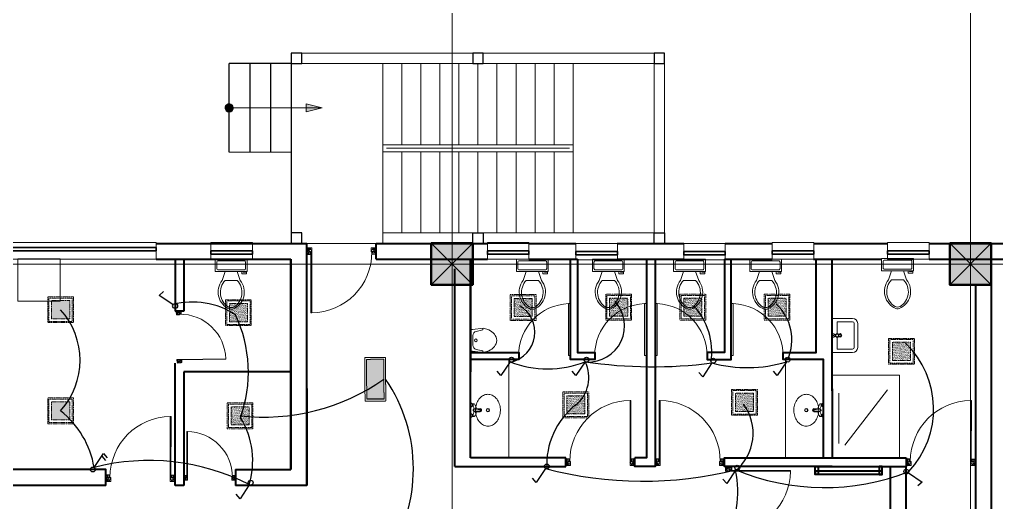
# Model space of a CAD drawing. Header units: millimetres. Extents: x 2390631 to 3136749, y 3674522 to 3929111.
# Drawn here: x 2572341 to 2586473, y 3904502 to 3911482 of the extents above; entities that cross this region are included whole.
import ezdxf

# ---------------------------------------------------------------- set-up
doc = ezdxf.new("R2010")
doc.units = ezdxf.units.MM
doc.header["$MEASUREMENT"] = 0
doc.linetypes.add('CENTER', pattern=[2, 1.25, -0.25, 0.25, -0.25])
doc.linetypes.add('DASHED', pattern=[0.75, 0.5, -0.25])
for name, color, linetype, lineweight in [('0newfurnture', 30, 'Continuous', 15), ('centreline', 52, 'CENTER', 5), ('Column-0.5', 14, 'Continuous', 50), ('Dimension- 0.15', 114, 'Continuous', 15), ('Dimension-137.5', 86, 'Continuous', 13), ('door', 41, 'Continuous', 5), ('Door Opening-0.09', 253, 'Continuous', 9), ('Frame-0.3', 24, 'Continuous', 30), ('Furniture Hospital-0.09', 44, 'Continuous', 9), ('Hatch', 9, 'Continuous', 9), ('hidden lines', 205, 'DASHED', 5), ('Metal  workt-0.2', 13, 'Continuous', 20), ('Sill Level', 140, 'Continuous', 20), ('stairs', 6, 'Continuous', 25), ('Switches', 173, 'Continuous', 15), ('wall 0.4', 7, 'Continuous', 40), ('Wall-0.5', 7, 'Continuous', 50), ('Windows Plan', 152, 'Continuous', 35)]:
    doc.layers.add(name, color=color, linetype=linetype, lineweight=lineweight)
for name, color, linetype in [('1 x 4 recessed', 80, 'CENTER'), ('2 x 11 recessed', 60, 'CENTER'), ('ceilling fan', 3, 'Continuous'), ('Wires', 1, 'Continuous')]:
    doc.layers.add(name, color=color, linetype=linetype)

# ---------------------------------------------------------------- blocks, each defined once
blk = doc.blocks.new('2ft column')
at = {"layer": 'Hatch', "ltscale": 5}
h = blk.add_hatch(color=256, dxfattribs=at)
h.dxf.hatch_style = 1
h.paths.add_polyline_path([(2207385, 4176559), (2207985, 4176559), (2207985, 4175959), (2207385, 4175959)])
at = {"layer": 'Column-0.5', "ltscale": 5}
blk.add_lwpolyline([(2207385, 4176559), (2207985, 4176559), (2207985, 4175959), (2207385, 4175959)], close=True, dxfattribs=at)
at = {"layer": 'Defpoints', "ltscale": 5}
for points in [[(2207985, 4176559), (2207385, 4175959)], [(2207985, 4175959), (2207385, 4176559)]]:
    blk.add_lwpolyline(points, dxfattribs=at)
blk = doc.blocks.new('sems')
at = {"layer": 'Dimension- 0.15', "ltscale": 5}
h = blk.add_hatch(dxfattribs=at)
h.set_pattern_fill('ANSI31', color=256, scale=25.555556)
h.set_pattern_definition([(45, (55035.0093, 4945698.8337), (-2.258813329, 2.258813329), [])])
h.paths.add_polyline_path([(2173550, 4150430), (2173550, 4150489), (2173491, 4150489, 0.414214)])
h.paths.add_polyline_path([(2173550, 4150430, 0.414214), (2173609, 4150489), (2173550, 4150489)])
h.paths.add_polyline_path([(2173550, 4150489), (2173609, 4150489, 0.414214), (2173550, 4150548)])
h.paths.add_polyline_path([(2173491, 4150489), (2173550, 4150489), (2173550, 4150548, 0.414214)])
for p, q in [((2174664, 4150546), (2174664, 4150431)), ((2174894, 4150489), (2174664, 4150546)), ((2174664, 4150431), (2174894, 4150489))]:
    blk.add_line(p, q, dxfattribs=at)
blk.add_lwpolyline([(2174664, 4150489), (2173550, 4150489)], dxfattribs=at)
blk.add_circle((2173550, 4150489), 59.1, dxfattribs=at)
blk.add_solid([(2174664, 4150546), (2174894, 4150489), (2174664, 4150431)], dxfattribs=at)
at = {"layer": 'Dimension-137.5', "ltscale": 5}
blk.add_line((2174664, 4150489), (2174894, 4150489), dxfattribs=at)
at = {"layer": 'Frame-0.3'}
for points in [[(2174450, 4151281), (2174450, 4151131), (2174600, 4151131), (2174600, 4151281)], [(2177075, 4151281), (2177075, 4151131), (2177225, 4151131), (2177225, 4151281)], [(2179700, 4151281), (2179700, 4151131), (2179850, 4151131), (2179850, 4151281)], [(2174450, 4148681), (2174450, 4148531), (2174600, 4148531), (2174600, 4148681)], [(2177075, 4148531), (2177075, 4148681), (2177225, 4148681), (2177225, 4148531)], [(2179700, 4148531), (2179700, 4148681), (2179850, 4148681), (2179850, 4148531)]]:
    blk.add_lwpolyline(points, close=True, dxfattribs=at)
at = {"layer": 'Metal  workt-0.2', "ltscale": 5}
for p, q in [((2174600, 4151281), (2179700, 4151281)), ((2175775, 4151131), (2175775, 4149956)), ((2176050, 4151131), (2176050, 4149956)), ((2176325, 4151131), (2176325, 4149956)), ((2176600, 4151131), (2176600, 4149956)), ((2176875, 4151131), (2176875, 4149956)), ((2177150, 4151131), (2177150, 4149956)), ((2177425, 4151131), (2177425, 4149956)), ((2177700, 4151131), (2177700, 4149956)), ((2177975, 4151131), (2177975, 4149956)), ((2178250, 4151131), (2178250, 4149956)), ((2178525, 4151131), (2178525, 4149956)), ((2179700, 4148681), (2179700, 4151131)), ((2175775, 4149856), (2175775, 4148681)), ((2176050, 4149856), (2176050, 4148681)), ((2176325, 4149856), (2176325, 4148681)), ((2176600, 4149856), (2176600, 4148681)), ((2176875, 4149856), (2176875, 4148681)), ((2177150, 4149856), (2177150, 4148681)), ((2177425, 4149856), (2177425, 4148681)), ((2177700, 4149856), (2177700, 4148681)), ((2177975, 4149856), (2177975, 4148681)), ((2178250, 4149856), (2178250, 4148681)), ((2178525, 4149856), (2178525, 4148681)), ((2175775, 4148531), (2174600, 4148531))]:
    blk.add_line(p, q, dxfattribs=at)
at = {"layer": 'Metal  workt-0.2'}
for points in [[(2177075, 4148531), (2179850, 4148531), (2179850, 4151131), (2174450, 4151131), (2174450, 4148531), (2174600, 4148531)], [(2179700, 4151131), (2174600, 4151131)], [(2174450, 4149851), (2173550, 4149847)], [(2179700, 4148681), (2175775, 4148681), (2175775, 4148531), (2176745, 4148531)]]:
    blk.add_lwpolyline(points, dxfattribs=at)
for points in [[(2175775, 4149956), (2175775, 4149856), (2178525, 4149856), (2178525, 4149956)], [(2175825, 4149906), (2175825, 4149906), (2178475, 4149906), (2178475, 4149906)]]:
    blk.add_lwpolyline(points, close=True, dxfattribs=at)
at = {"layer": 'stairs', "ltscale": 5}
for p, q in [((2174450, 4151281), (2174450, 4148531)), ((2173850, 4151131), (2173850, 4149848)), ((2174150, 4151131), (2174150, 4149849))]:
    blk.add_line(p, q, dxfattribs=at)
for points in [[(2173550, 4149847), (2173550, 4151131)], [(2174450, 4151131), (2173550, 4151131)]]:
    blk.add_lwpolyline(points, dxfattribs=at)
blk = doc.blocks.new('Toilet - top')
at = {"layer": 'Furniture Hospital-0.09'}
for p, q in [((9.5, -6), (9.5, -2)), ((-10, -8.5), (-8, -8.5)), ((-10, -9.5), (-10, -8.5)), ((-7, -9.5), (-10, -9.5)), ((-8, -8.5), (-8, -8)), ((-7, -8), (-7, -9.5)), ((-4, -8), (-6, -14)), ((4, -8), (6, -14)), ((4, -14), (-4, -14))]:
    blk.add_line(p, q, dxfattribs=at)
blk.add_lwpolyline([(10.5, -8), (10.5, 0), (-10.5, 0), (-10.5, -8)], close=True, dxfattribs=at)
for points in [[(-9.5, -2), (-9.5, -6)], [(8.5, -1), (-8.5, -1)], [(-8.5, -7), (8.5, -7)]]:
    blk.add_lwpolyline(points, dxfattribs=at)
for centre, radius, start, end in [((-8.62, -1.88), 0.884, 81.8699, 188.1301), ((-8.62, -6.12), 0.884, 171.8699, 278.1301), ((8.62, -1.88), 0.884, 351.8699, 98.1301), ((8.62, -6.12), 0.884, 261.8699, 8.1301), ((3.52, -21.58), 12.17, 141.46911, 247.97143), ((4.2, -21.82), 11.33, 136.36773, 238.94682), ((-3.52, -21.58), 12.17, 292.02843, 38.53071), ((-4.2, -21.82), 11.33, 301.05301, 43.63209), ((0, -27.88), 4, 245.73182, 294.26817), ((0, -29), 4, 254.86053, 285.13947)]:
    blk.add_arc(centre, radius, start, end, dxfattribs=at)
blk = doc.blocks.new('26 door')
at = {"layer": 'door'}
blk.add_line((42654.7, -717.83), (42654.7, -716.68), dxfattribs=at)
at = {"layer": 'door', "ltscale": 5}
blk.add_lwpolyline([(42654.7, -716.68), (42684.73, -716.68), (42684.73, -717.83), (42654.7, -717.83)], dxfattribs=at)
at = {"layer": 'Door Opening-0.09'}
blk.add_arc((42654.79, -717.79), 29.96, 2.1358, 90.1794, dxfattribs=at)
blk = doc.blocks.new('TIA UR Plan-flat-1')
at = {"layer": 'Furniture Hospital-0.09'}
for points in [[(-186, 175), (-265, 150, 0.270578), (-380, 0, 0.556713)], [(0, 0), (0, 132, 0.414214), (-25, 157), (-186, 175)], [(-174, 175), (-174, 154), (-81, 130, -0.321575), (-32, 71), (-32, 0)], [(-186, -175), (-265, -150, -0.270578), (-380, 0, -0.556713)], [(0, 0), (0, -132, -0.414214), (-25, -157), (-186, -175)], [(-174, -175), (-174, -154), (-81, -130, 0.321575), (-32, -71), (-32, 0)]]:
    blk.add_lwpolyline(points, format="xyb", dxfattribs=at)
blk.add_circle((-75, 0), 20, dxfattribs=at)
blk = doc.blocks.new('SHOWERPLAN')
for p, q in [((20, 60), (25, 60)), ((30, 83), (35, 83)), ((30, 67), (35, 67)), ((35, 90), (53, 90)), ((80, 22), (135, 22)), ((20, -60), (25, -60)), ((30, -67), (35, -67)), ((30, -83), (35, -83)), ((35, -90), (53, -90)), ((80, -22), (135, -22))]:
    blk.add_line(p, q)
for points in [[(0, 105, -0.222859), (20, 90), (20, 60, -0.222859), (0, 45)], [(139, -4), (139, 3, 0.373826), (136, 7), (73, 15, 1.867218), (73, -16), (136, -7, 0.373826)], [(0, -105, 0.222859), (20, -90), (20, -60, 0.222859), (0, -45)]]:
    blk.add_lwpolyline(points, format="xyb", close=True)
for points in [[(20, 90), (25, 90), (25, 60), (20, 60)], [(25, 85), (30, 85), (30, 65), (25, 65)], [(30, 90), (35, 90), (35, 60), (30, 60)], [(20, -90), (25, -90), (25, -60), (20, -60)], [(25, -85), (30, -85), (30, -65), (25, -65)], [(30, -90), (35, -90), (35, -60), (30, -60)]]:
    blk.add_lwpolyline(points, close=True)
blk.add_lwpolyline([(51, 18, 0.461601), (47, -15)], format="xyb")
for centre, radius, start, end in [((-15, 21), 63.3, 355.2879, 37.6983), ((45, 0), 10.4, 100.0344, 259.4939), ((60, 2), 18.8, 46.4506, 153.7796), ((-43, 13), 124, 4.2141, 38.3676), ((136, 0), 22.4, 265.9494, 94.0506), ((133, 0), 22.5, 0.4708, 87.1339), ((133, 0), 22.5, 272.8655, 359.6459), ((-15, -21), 63.3, 322.3017, 4.7121), ((60, -2), 18.8, 206.2204, 313.5494), ((-43, -13), 124, 321.6324, 355.7859)]:
    blk.add_arc(centre, radius, start, end)
blk = doc.blocks.new('basi')
at = {"layer": 'Furniture Hospital-0.09'}
for radius in [25, 20]:
    blk.add_circle((0, 0), radius, dxfattribs=at)
blk.add_open_spline([(0, 230), (7, 230), (13, 230), (30, 227), (41, 224), (61, 217), (71, 212), (90, 200), (99, 192), (116, 176), (124, 167), (139, 146), (146, 136), (157, 112), (162, 100), (171, 74), (174, 61), (178, 34), (180, 20), (180, -7), (180, -21), (176, -49), (174, -62), (167, -88), (162, -101), (151, -125), (145, -136), (131, -158), (124, -167), (107, -185), (99, -193), (80, -206), (70, -212), (50, -221), (40, -225), (19, -229), (8, -230), (-13, -230), (-23, -228), (-44, -223), (-54, -220), (-74, -210), (-84, -204), (-102, -190), (-111, -182), (-127, -163), (-134, -153), (-148, -132), (-154, -120), (-164, -96), (-168, -83), (-175, -57), (-177, -43), (-180, -16), (-180, -2), (-179, 26), (-178, 40), (-173, 67), (-169, 80), (-160, 105), (-155, 117), (-143, 140), (-136, 151), (-121, 171), (-113, 179), (-96, 195), (-86, 202), (-67, 214), (-57, 219), (-36, 226), (-26, 228), (-10, 230), (-5, 230), (0, 230)], degree=3, knots=[0, 0, 0, 0, 0.111441, 0.111441, 0.290409, 0.290409, 0.469378, 0.469378, 0.648346, 0.648346, 0.827315, 0.827315, 1.006283, 1.006283, 1.185252, 1.185252, 1.36422, 1.36422, 1.543189, 1.543189, 1.722157, 1.722157, 1.901126, 1.901126, 2.080094, 2.080094, 2.259063, 2.259063, 2.438031, 2.438031, 2.617, 2.617, 2.795968, 2.795968, 2.974937, 2.974937, 3.153905, 3.153905, 3.332874, 3.332874, 3.511842, 3.511842, 3.690811, 3.690811, 3.869779, 3.869779, 4.048748, 4.048748, 4.227716, 4.227716, 4.406684, 4.406684, 4.585653, 4.585653, 4.764621, 4.764621, 4.94359, 4.94359, 5.122558, 5.122558, 5.301527, 5.301527, 5.480495, 5.480495, 5.659464, 5.659464, 5.838432, 5.838432, 6.017401, 6.017401, 6.196369, 6.196369, 6.283185, 6.283185, 6.283185, 6.283185], dxfattribs=at)
at = {"layer": 'Furniture Hospital-0.09', "xscale": 0.9999980001467896, "yscale": 0.9999980001467896, "zscale": 25.4, "rotation": 0.008803277706400013}
blk.add_blockref('SHOWERPLAN', (-250, 0), dxfattribs=at)
blk = doc.blocks.new('d1')
at = {"layer": 'door'}
for p, q in [((2442.75, 10745.72), (2408.32, 10745.72)), ((2442.75, 10746.15), (2408.33, 10746.15)), ((2408.33, 10746.15), (2408.33, 10745.72))]:
    blk.add_line(p, q, dxfattribs=at)
at = {"layer": 'door', "ltscale": 80}
for points in [[(2445, 10779.7), (2445, 10781.99), (2444.56, 10781.99), (2444.56, 10782.43), (2441.8, 10782.43), (2441.8, 10781.99), (2441.36, 10781.99), (2441.36, 10780.14), (2442.75, 10780.14), (2442.75, 10779.7)], [(2445, 10746.15), (2445, 10743.87), (2444.56, 10743.87), (2444.56, 10743.43), (2441.8, 10743.43), (2441.8, 10743.87), (2441.36, 10743.87), (2441.36, 10745.72), (2442.75, 10745.72), (2442.75, 10746.15)]]:
    blk.add_lwpolyline(points, close=True, dxfattribs=at)
at = {"layer": 'Door Opening-0.09', "ltscale": 80}
blk.add_arc((2442.75, 10745.72), 34.42, 90, 179.274, dxfattribs=at)
at = {"layer": 'hidden lines'}
for centre, radius, start, end in [((2441.64, 10791.37), 9.82, 268.3986, 287.3158), ((2441.38, 10784.76), 4.22, 269.7899, 318.9675), ((2444.33, 10781.34), 2.81, 166.4652, 205.1802), ((2445.01, 10781.68), 2.48, 162.4671, 233.2418), ((2441.57, 10782.05), 3, 308.4681, 358.9527), ((2445.46, 10782.07), 1.81, 168.6475, 255.2319), ((2441.64, 10734.49), 9.82, 72.6842, 91.6014), ((2441.38, 10741.1), 4.22, 41.0325, 90.2101), ((2444.33, 10744.52), 2.81, 154.8198, 193.5348), ((2445.01, 10744.18), 2.48, 126.7582, 197.5329), ((2441.57, 10743.81), 3, 1.0473, 51.5319), ((2445.46, 10743.79), 1.81, 104.7681, 191.3525)]:
    blk.add_arc(centre, radius, start, end, dxfattribs=at)
blk = doc.blocks.new('TAP')
at = {"layer": 'Furniture Hospital-0.09', "linetype": 'Continuous'}
for p, q in [((0, 38), (0, -38)), ((5, 38), (0, 38)), ((5, 38), (5, -38)), ((30, 25), (5, 25)), ((30, 0), (5, 0)), ((30, 25), (30, -25)), ((56, 16), (30, 16)), ((51, 7), (48, 8)), ((59, 19), (57, 22)), ((73, 24), (73, 27)), ((88, 20), (89, 22)), ((97, 15), (125, 12)), ((97, 8), (100, 9)), ((5, -38), (0, -38)), ((30, -25), (5, -25)), ((56, -16), (30, -16)), ((51, -8), (48, -9)), ((60, -20), (58, -22)), ((74, -24), (74, -27)), ((88, -19), (90, -22)), ((97, -7), (100, -8)), ((97, -15), (125, -12))]:
    blk.add_line(p, q, dxfattribs=at)
for radius in [21.2, 19.7]:
    blk.add_circle((74, 0), radius, dxfattribs=at)
for centre, radius, start, end in [((74, 0), 27.2, 163.0512, 199.0512), ((74, 0), 24.2, 127.0512, 163.0512), ((74, 0), 27.2, 91.0512, 127.0512), ((74, 0), 24.2, 55.0512, 91.0512), ((74, 0), 27.2, 19.0512, 55.0512), ((74, 0), 24.2, 343.0512, 19.0512), ((95, 0), 32.6, 337.45, 22.55), ((74, 0), 24.2, 199.0512, 235.0512), ((74, 0), 27.2, 235.0512, 271.0512), ((74, 0), 24.2, 271.0512, 307.0512), ((74, 0), 27.2, 307.0512, 343.0512)]:
    blk.add_arc(centre, radius, start, end, dxfattribs=at)
blk = doc.blocks.new('bazin')
at = {"layer": '0newfurnture', "ltscale": 5}
for p, q in [((2434577, 4011590), (2435069, 4011590)), ((2434577, 4011295), (2434577, 4011590)), ((2435069, 4011590), (2435069, 4011295)), ((2434626, 4011295), (2434626, 4011516)), ((2434626, 4011516), (2434799, 4011516)), ((2434847, 4011516), (2435020, 4011516)), ((2435020, 4011516), (2435020, 4011295)), ((2434996, 4011270), (2434651, 4011270)), ((2434996, 4011221), (2434651, 4011221))]:
    blk.add_line(p, q, dxfattribs=at)
blk.add_circle((2434823, 4011477), 25.6, dxfattribs=at)
for centre, radius, start, end in [((2434651, 4011295), 73.8, 180, 270), ((2434651, 4011295), 24.6, 180, 270), ((2434996, 4011295), 73.8, 270, 0), ((2434996, 4011295), 24.6, 270, 0)]:
    blk.add_arc(centre, radius, start, end, dxfattribs=at)
at = {"layer": '0newfurnture', "ltscale": 5, "xscale": 0.9842520018725999, "yscale": 0.9842520018725999, "zscale": 0.9842520018725999, "rotation": 270}
blk.add_blockref('TAP', (2434823, 4011590), dxfattribs=at)
blk = doc.blocks.new('v2')
at = {"layer": 'Sill Level'}
blk.add_lwpolyline([(2448277, 3818910), (2448877, 3818910), (2448877, 3818670), (2448277, 3818670)], close=True, dxfattribs=at)
at = {"layer": 'Windows Plan'}
blk.add_lwpolyline([(2448877, 3818790), (2448277, 3818790), (2448277, 3818743), (2448877, 3818743)], close=True, dxfattribs=at)
blk = doc.blocks.new('w1')
at = {"layer": 'Sill Level'}
blk.add_lwpolyline([(2460641, 3827503), (2460641, 3825103), (2460401, 3825103), (2460401, 3827503)], close=True, dxfattribs=at)
at = {"layer": 'Windows Plan'}
blk.add_lwpolyline([(2460521, 3825103), (2460521, 3827503), (2460473, 3827503), (2460473, 3825103)], close=True, dxfattribs=at)
blk = doc.blocks.new('1by1 15w')
at = {"layer": '2 x 11 recessed', "lineweight": 0, "true_color": 0xffffff}
h = blk.add_hatch(dxfattribs=at)
h.set_pattern_fill('DOTS', scale=7.6)
h.set_pattern_definition([(0, (-24150.00014, -28906.40267), (0.2375, 0.475), [0, -0.475])])
h.paths.add_polyline_path([(111699, 133932), (111912, 133932), (111912, 133720), (111699, 133720)])
at = {"layer": '2 x 11 recessed', "lineweight": 0}
for points in [[(111654, 133978), (111958, 133978), (111958, 133674), (111654, 133674)], [(111669, 133963), (111942, 133963), (111942, 133689), (111669, 133689)], [(111699, 133932), (111912, 133932), (111912, 133720), (111699, 133720)]]:
    blk.add_lwpolyline(points, close=True, dxfattribs=at)
blk = doc.blocks.new('1by1 6w')
at = {"layer": '2 x 11 recessed', "lineweight": 0}
h = blk.add_hatch(dxfattribs=at)
h.set_pattern_fill('AR-SAND', color=256, scale=7.6)
h.set_pattern_definition([(37.5, (-507751.777, 116886.896), (-0.47874952, 14.64386064), [0, -11.552, 0, -12.92, 0, -12.35]), (7.5, (-507751.777, 116886.896), (13.45030296, 21.4483101), [0, -6.232, 0, -10.412, 0, -3.99]), (327.5, (-507761.125, 116886.896), (23.66747815, 0.0430088), [0, -3.8, 0, -13.68, 0, -17.86]), (317.5, (-507761.125, 116886.896), (22.8465622, 6.6703343), [0, -1.9, 0, -8.968, 0, -10.26])])
h.paths.add_polyline_path([(-106, 106), (106, 106), (106, -106), (-106, -106)])
for points in [[(-152, 152), (152, 152), (152, -152), (-152, -152)], [(-137, 137), (137, 137), (137, -137), (-137, -137)], [(-106, 106), (106, 106), (106, -106), (-106, -106)]]:
    blk.add_lwpolyline(points, close=True, dxfattribs=at)
blk = doc.blocks.new('2 WAY')
at = {"layer": 'Switches', "lineweight": 30}
for p, q in [((1.76, 2.13), (6.02, 8.52)), ((5.27, 7.27), (7.02, 5.26)), ((6.02, 8.52), (7.78, 6.51))]:
    blk.add_line(p, q, dxfattribs=at)
blk.add_circle((1.13, 1.13), 1.13, dxfattribs=at)
blk = doc.blocks.new('1 WAY')
at = {"layer": 'Switches', "lineweight": 30}
for p, q in [((1.76, 2.13), (6.02, 8.52)), ((6.02, 8.52), (7.78, 6.51))]:
    blk.add_line(p, q, dxfattribs=at)
blk.add_circle((1.13, 1.13), 1.13, dxfattribs=at)
blk = doc.blocks.new('2 ft panel')
at = {"layer": '1 x 4 recessed', "lineweight": 0}
h = blk.add_hatch(dxfattribs=at)
h.set_pattern_fill('AR-SAND', color=256, scale=6.25)
h.set_pattern_definition([(37.5, (-417982.219, 97562.351), (-0.39370849, 12.04264856), [0, -9.5, 0, -10.625, 0, -10.15625]), (7.5, (-417982.219, 97562.351), (11.0611044, 17.6384129), [0, -5.125, 0, -8.5625, 0, -3.28125]), (327.5, (-417989.906, 97562.351), (19.46338664, 0.03536908), [0, -3.125, 0, -11.25, 0, -14.6875]), (317.5, (-417989.906, 97562.351), (18.7882913, 5.4854723), [0, -1.5625, 0, -7.375, 0, -8.4375])])
h.paths.add_polyline_path([(287, -125), (287, 125), (-288, 125), (-288, -125)])
at = {"layer": '1 x 4 recessed'}
blk.add_line((287, 125), (287, -125), dxfattribs=at)
at = {"layer": '1 x 4 recessed', "lineweight": 0}
for points in [[(316, -150), (-313, -150), (-313, 150), (316, 150)], [(316, 150), (316, -150)], [(287, -125), (-288, -125), (-288, 125), (287, 125)]]:
    blk.add_lwpolyline(points, dxfattribs=at)

msp = doc.modelspace()

# ---------------------------------------------------------------- linework, layer by layer
at = {"layer": 'centreline', "ltscale": 5}
for p, q in [((2578598, 3915705), (2578598, 3888074)), ((2578598, 3915705), (2578598, 3888074)), ((2586098, 3915705), (2586098, 3873399)), ((2586098, 3915705), (2586098, 3873399)), ((2604675, 3907947), (2560332, 3907947)), ((2604675, 3907947), (2560332, 3907947))]:
    msp.add_line(p, q, dxfattribs=at)
at = {"layer": 'Furniture Hospital-0.09'}
for p, q in [((2584195, 3906080), (2584195, 3905356)), ((2584279, 3905329), (2584897, 3906130))]:
    msp.add_line(p, q, dxfattribs=at)
for points in [[(2572318, 3908023), (2572931, 3908023), (2572931, 3907409), (2572318, 3907409)], [(2584097, 3905147), (2585070, 3905147), (2585070, 3906340), (2584097, 3906340)]]:
    msp.add_lwpolyline(points, close=True, dxfattribs=at)
for points in [[(2578867, 3905147), (2578867, 3906567), (2579417, 3906567), (2579417, 3905147), (2578867, 3905147)], [(2583972, 3905147), (2583972, 3906567), (2583422, 3906567), (2583422, 3905147), (2583972, 3905147)]]:
    msp.add_lwpolyline(points, dxfattribs=at)
at = {"layer": 'wall 0.4', "ltscale": 5}
for p, q in [((2574317, 3908247), (2576498, 3908247)), ((2576498, 3905427), (2576498, 3908247)), ((2577498, 3908247), (2579110, 3908247)), ((2577498, 3908017), (2577498, 3908247)), ((2579710, 3908247), (2580388, 3908247)), ((2580513, 3908247), (2580513, 3908247)), ((2580988, 3908247), (2581950, 3908247)), ((2582550, 3908247), (2583228, 3908247)), ((2583828, 3908247), (2584898, 3908247)), ((2585498, 3908247), (2587148, 3908247)), ((2574317, 3908017), (2576268, 3908017)), ((2574591, 3908017), (2574591, 3907267)), ((2574716, 3908017), (2574716, 3907267)), ((2577498, 3908017), (2579110, 3908017)), ((2578867, 3908017), (2578867, 3906392)), ((2578867, 3905147), (2578867, 3908017)), ((2579710, 3908017), (2580412, 3908017)), ((2580988, 3908017), (2581950, 3908017)), ((2582537, 3908017), (2583228, 3908017)), ((2583828, 3908017), (2584812, 3908017)), ((2584097, 3906114), (2584097, 3908017)), ((2584898, 3908017), (2585272, 3908017)), ((2585498, 3908017), (2587148, 3908017)), ((2578637, 3905022), (2578637, 3907877)), ((2586168, 3907647), (2586168, 3900747)), ((2586398, 3907647), (2586398, 3900747)), ((2574716, 3907267), (2574591, 3907267)), ((2576268, 3906392), (2574716, 3906392)), ((2574716, 3906392), (2574716, 3904747)), ((2578867, 3906162), (2578867, 3906162)), ((2580242, 3905147), (2578867, 3905147)), ((2580242, 3905022), (2580242, 3905147)), ((2583867, 3905147), (2584097, 3905147)), ((2583867, 3905147), (2583867, 3905147)), ((2584097, 3905147), (2585168, 3905147)), ((2585168, 3905147), (2585168, 3905022)), ((2575466, 3904977), (2576268, 3904977)), ((2575466, 3904977), (2575466, 3904747)), ((2578637, 3905022), (2580242, 3905022)), ((2583867, 3905022), (2584097, 3905022)), ((2583867, 3905022), (2583972, 3905022)), ((2584097, 3905022), (2585168, 3905022)), ((2584938, 3903292), (2584938, 3905022)), ((2585168, 3903292), (2585168, 3905022)), ((2573591, 3904747), (2571398, 3904747)), ((2574716, 3904747), (2574591, 3904747)), ((2576498, 3904747), (2575466, 3904747))]:
    msp.add_line(p, q, dxfattribs=at)
for points in [[(2580412, 3908017), (2580412, 3906667), (2580662, 3906667), (2580662, 3906567), (2580312, 3906567), (2580312, 3908017)], [(2581412, 3908017), (2581412, 3905147), (2581242, 3905147)], [(2581537, 3908017), (2581537, 3905022), (2581242, 3905022), (2581242, 3905147)], [(2582537, 3908017), (2582537, 3906667), (2582287, 3906667), (2582287, 3906567), (2582637, 3906567), (2582637, 3908017)], [(2584097, 3905022), (2584097, 3905022), (2582537, 3905022), (2582537, 3905147), (2583972, 3905147), (2583972, 3906567), (2583387, 3906567), (2583387, 3906667), (2583867, 3906667), (2583867, 3908017)], [(2578867, 3906667), (2579562, 3906667), (2579562, 3906567), (2578867, 3906567)], [(2574591, 3904747), (2574591, 3906517)], [(2584097, 3906145), (2584097, 3905147)], [(2573591, 3904747), (2573591, 3904977), (2571398, 3904977)]]:
    msp.add_lwpolyline(points, dxfattribs=at)
for points in [[(2583895, 3904908), (2583851, 3904908), (2583851, 3905022), (2583895, 3905022)], [(2583854, 3904957), (2584817, 3904957), (2584817, 3904908), (2583854, 3904908)], [(2584776, 3904908), (2584820, 3904908), (2584820, 3905022), (2584776, 3905022)]]:
    msp.add_lwpolyline(points, close=True, dxfattribs=at)
at = {"layer": 'Wall-0.5', "ltscale": 5}
for p, q in [((2576268, 3908017), (2576268, 3904977)), ((2576498, 3906147), (2576498, 3904747))]:
    msp.add_line(p, q, dxfattribs=at)
at = {"layer": 'Wires', "ltscale": 5}
for centre, radius, start, end in [((2572122, 3906557), 1094, 318.0741, 41.9259), ((2574847, 3906274), 1125, 56.6185, 104.7678), ((2579352, 3906963), 444, 283.6548, 59.3686), ((2580571, 3907052), 521, 266.8897, 43.0764), ((2581366, 3906674), 990, 351.7681, 42.5398), ((2582793, 3906852), 719, 336.6618, 46.5654), ((2573722, 3906384), 1930, 340.0865, 25.4133), ((2584246, 3905852), 1318, 316.6201, 46.1191), ((2579980, 3907913), 1481, 248.4907, 291.5093), ((2580066, 3906308), 511, 309.0321, 26.4685), ((2581502, 3913099), 6636, 261.5135, 277.4059), ((2582866, 3908384), 1934, 254.7552, 287.0861), ((2575873, 3908768), 3032, 263.5367, 305.0015), ((2575754, 3904989), 2285, 325.5133, 34.4867), ((2581067, 3905047), 1100, 128.1973, 183.1577), ((2582248, 3905502), 705, 308.7829, 36.8305), ((2572115, 3904787), 1324, 9.6145, 51.7015), ((2574535, 3905105), 1179, 342.3372, 31.83), ((2574213, 3901911), 3197, 63.0274, 104.3501), ((2581362, 3910405), 5595, 255.3756, 283.8702), ((2581298, 3904652), 1434, 329.0008, 12.5502), ((2583985, 3908053), 3336, 247.4186, 291.4183)]:
    msp.add_arc(centre, radius, start, end, dxfattribs=at)

# ---------------------------------------------------------------- block references
at = {"layer": '0newfurnture', "xscale": -1, "rotation": 90}
msp.add_blockref('bazin', (6595687, 6341739), dxfattribs=at)
at = {"layer": '1 x 4 recessed', "xscale": 1.232584708463633, "yscale": 1.232584708463633, "zscale": 1.232584708463633}
for name, p in [('1by1 15w', (2435126, 3742336)), ('1by1 6w', (2575507, 3907245)), ('1by1 6w', (2579628, 3907318)), ('1by1 6w', (2581008, 3907324)), ('1by1 6w', (2582080, 3907324)), ('1by1 6w', (2583299, 3907324)), ('1by1 6w', (2585100, 3906686)), ('1by1 15w', (2435126, 3740875)), ('1by1 6w', (2580387, 3905911)), ('1by1 6w', (2582827, 3905949)), ('1by1 6w', (2575531, 3905755))]:
    msp.add_blockref(name, p, dxfattribs=at)
at = {"layer": '1 x 4 recessed', "rotation": 270.4480127828098}
msp.add_blockref('2 ft panel', (2577487, 3906283), dxfattribs=at)
at = {"layer": 'ceilling fan', "lineweight": -3, "xscale": 31.30765159497629, "yscale": 31.30765159497629, "zscale": 31.30765159497629}
for p, rotation in [((2574627, 3907306), 90), ((2579492, 3906602), 180), ((2580578, 3906602), 180), ((2582413, 3906585), 180), ((2583489, 3906602), 180), ((2580005, 3905057), 180), ((2582759, 3905040), 180), ((2585133, 3904983), 270), ((2575720, 3904823), 180)]:
    msp.add_blockref('1 WAY', p, dxfattribs=dict(at, rotation=rotation))
msp.add_blockref('2 WAY', (2573366, 3904942), dxfattribs=at)
at = {"layer": 'door', "yscale": 25, "zscale": 25}
for p, xscale, rotation in [((2562366, 2840257), 25, 90), ((2563466, 2840257), 25, 90), ((2599482, 2840257), -25, 270), ((2600582, 2840257), -25, 270)]:
    msp.add_blockref('26 door', p, dxfattribs=dict(at, xscale=xscale, rotation=rotation))
at = {"layer": 'Door Opening-0.09'}
for p, xscale, yscale, zscale, rotation in [((2301062, 3845329), -25.64102998076803, 25.64102998076803, 25.64102998076803, 270.0333351142592), ((2624511, 3700587), -19.2307692307673, 19.23076923076723, 19.23076923076723, 0.7978814814005375), ((2856751, 3967569), -25.64102998076803, 25.64102998076803, 25.64102998076803, 89.96666488534903), ((2306028, 3967569), 25.64102998076803, 25.64102998076803, 25.64102998076803, 270.0333351146509), ((2861677, 3967568), -25.64102998076803, 25.64102998076803, 25.64102998076803, 89.96666488534903), ((2850100, 3967337), -25.64102998076803, 25.64102998076803, 25.64102998076803, 89.96666488534903), ((2368112, 3951841), 19.23076923076723, 19.23076923076723, 19.23076923076723, 270)]:
    msp.add_blockref('d1', p, dxfattribs=dict(at, xscale=xscale, yscale=yscale, zscale=zscale, rotation=rotation))
at = {"layer": 'Furniture Hospital-0.09', "xscale": -21.93575057202431, "yscale": 21.93575057202424, "zscale": 21.93575057202424, "rotation": 359.9999975267988}
msp.add_blockref('Toilet - top', (2575403, 3908017), dxfattribs=at)
at = {"layer": 'Furniture Hospital-0.09', "xscale": -21.93575057202424, "yscale": 21.93575057202424, "zscale": 21.93575057202424}
for p in [(2579759, 3908017), (2580859, 3908017), (2582034, 3908017), (2583134, 3908017), (2585042, 3908026)]:
    msp.add_blockref('Toilet - top', p, dxfattribs=at)
at = {"layer": 'Furniture Hospital-0.09', "rotation": 179.9999993660119}
msp.add_blockref('TIA UR Plan-flat-1', (2578867, 3906845), dxfattribs=at)
at = {"layer": 'Furniture Hospital-0.09', "extrusion": (-4.91554e-49, 5.67747e-55, -1), "zscale": -1, "rotation": 179.9912628993978}
msp.add_blockref('basi', (-2579117, 3905835), dxfattribs=at)
at = {"layer": 'Furniture Hospital-0.09', "extrusion": (4.91554e-49, 5.67747e-55, -1), "xscale": -1, "zscale": -1, "rotation": 180.0087371006022}
msp.add_blockref('basi', (-2583722, 3905835), dxfattribs=at)
at = {"layer": 'Hatch'}
for p in [(370913, -268311), (370913, -268311), (378413, -268311), (378413, -268311)]:
    msp.add_blockref('2ft column', p, dxfattribs=at)
at = {"layer": 'wall 0.4'}
for name, p in [('sems', (401823, -240284)), ('v2', (126833, 89347)), ('v2', (130833, 89347)), ('v2', (132112, 89337)), ('v2', (133673, 89337)), ('v2', (134952, 89347)), ('v2', (136621, 89347))]:
    msp.add_blockref(name, p, dxfattribs=at)
at = {"layer": 'wall 0.4', "rotation": 270}
msp.add_blockref('w1', (-1253186, 6368658), dxfattribs=at)
at = {"layer": 'wall 0.4', "ltscale": 5, "xscale": 25.64102998076803, "yscale": 25.64102998076803, "zscale": 25.64102998076803, "rotation": 180.033335114651}
msp.add_blockref('d1', (2645086, 4180531), dxfattribs=at)

doc.saveas('drawing.dxf')
